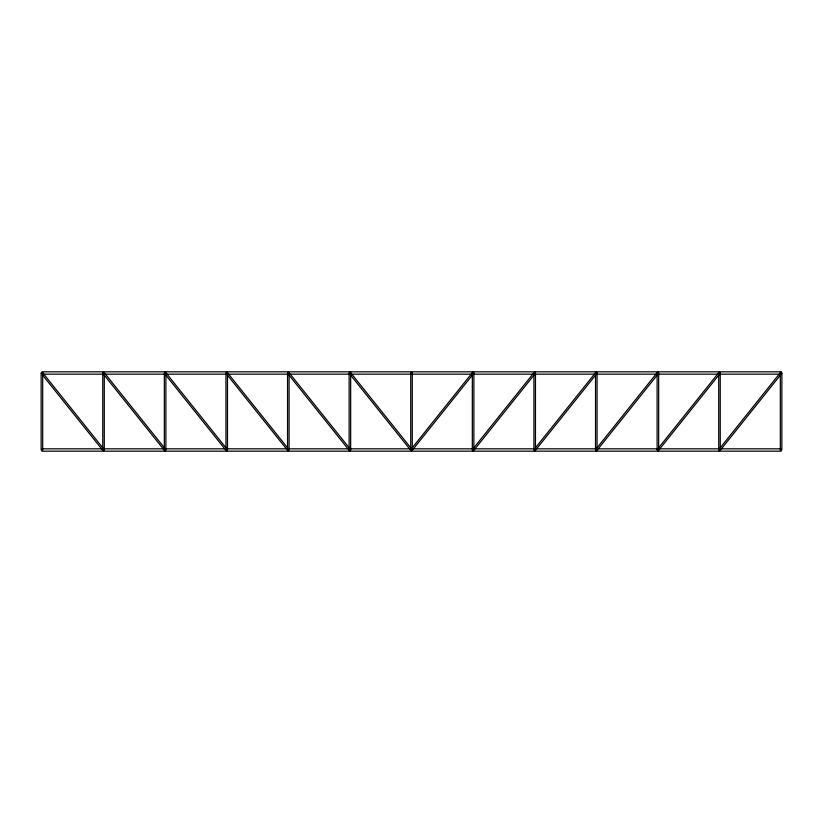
<?xml version="1.0" encoding="UTF-8"?>
<svg xmlns="http://www.w3.org/2000/svg" width="823" height="823" viewBox="0 0 823 823"><rect width="100%" height="100%" fill="white"/><g stroke="black" fill="none" stroke-linecap="round" stroke-linejoin="round"><path stroke-width="1.23" d="M719.487 371.831L719.487 374.177M719.487 448.823L719.487 451.169M657.886 371.831L657.886 374.177M657.886 448.823L657.886 451.169M596.294 371.831L596.294 374.177M596.294 448.823L596.294 451.169M534.693 371.831L534.693 374.177M534.693 448.823L534.693 451.169M473.102 371.831L473.102 374.177M473.102 448.823L473.102 451.169M411.5 371.831L411.5 374.177M411.5 448.823L411.5 451.169M349.898 371.831L349.898 374.177M349.898 448.823L349.898 451.169M288.307 371.831L288.307 374.177M288.307 448.823L288.307 451.169M226.706 371.831L226.706 374.177M226.706 448.823L226.706 451.169M165.114 371.831L165.114 374.177M165.114 448.823L165.114 451.169M103.513 371.831L103.513 374.177M103.513 448.823L103.513 451.169M472.495 372.521L410.903 449.512L412.097 450.479L473.698 373.488L472.495 372.521M534.096 372.521L472.495 449.512L473.698 450.479L535.289 373.488L534.096 372.521M595.687 372.521L534.096 449.512L535.289 450.479L596.891 373.488L595.687 372.521M657.289 372.521L595.687 449.512L596.891 450.479L658.493 373.488L657.289 372.521M718.88 372.521L657.289 449.512L658.493 450.479L720.084 373.488L718.88 372.521M780.482 372.521L718.88 449.512L720.084 450.479L781.685 373.488L780.482 372.521M42.518 372.521L41.315 373.488L102.916 450.479L104.12 449.512L42.518 372.521M104.12 372.521L102.916 373.488L164.507 450.479L165.711 449.512L104.12 372.521M165.711 372.521L164.507 373.488L226.109 450.479L227.313 449.512L165.711 372.521M227.313 372.521L226.109 373.488L287.711 450.479L288.904 449.512L227.313 372.521M288.904 372.521L287.711 373.488L349.302 450.479L350.505 449.512L288.904 372.521M350.505 372.521L349.302 373.488L410.903 450.479L412.097 449.512L350.505 372.521M781.078 371.831L41.922 371.831L41.922 374.177L781.078 374.177L781.078 371.831M42.693 373.004L41.15 373.004L41.15 449.996L42.693 449.996L42.693 373.004M104.284 373.004L102.752 373.004L102.752 449.996L104.284 449.996L104.284 373.004M165.886 373.004L164.343 373.004L164.343 449.996L165.886 449.996L165.886 373.004M227.477 373.004L225.944 373.004L225.944 449.996L227.477 449.996L227.477 373.004M289.079 373.004L287.536 373.004L287.536 449.996L289.079 449.996L289.079 373.004M350.67 373.004L349.137 373.004L349.137 449.996L350.67 449.996L350.67 373.004M412.272 373.004L410.728 373.004L410.728 449.996L412.272 449.996L412.272 373.004M473.863 373.004L472.33 373.004L472.33 449.996L473.863 449.996L473.863 373.004M535.464 373.004L533.921 373.004L533.921 449.996L535.464 449.996L535.464 373.004M597.056 373.004L595.523 373.004L595.523 449.996L597.056 449.996L597.056 373.004M658.657 373.004L657.114 373.004L657.114 449.996L658.657 449.996L658.657 373.004M720.248 373.004L718.716 373.004L718.716 449.996L720.248 449.996L720.248 373.004M781.85 373.004L780.307 373.004L780.307 449.996L781.85 449.996L781.85 373.004M781.078 448.823L41.922 448.823L41.922 451.169L781.078 451.169L781.078 448.823"/></g></svg>
